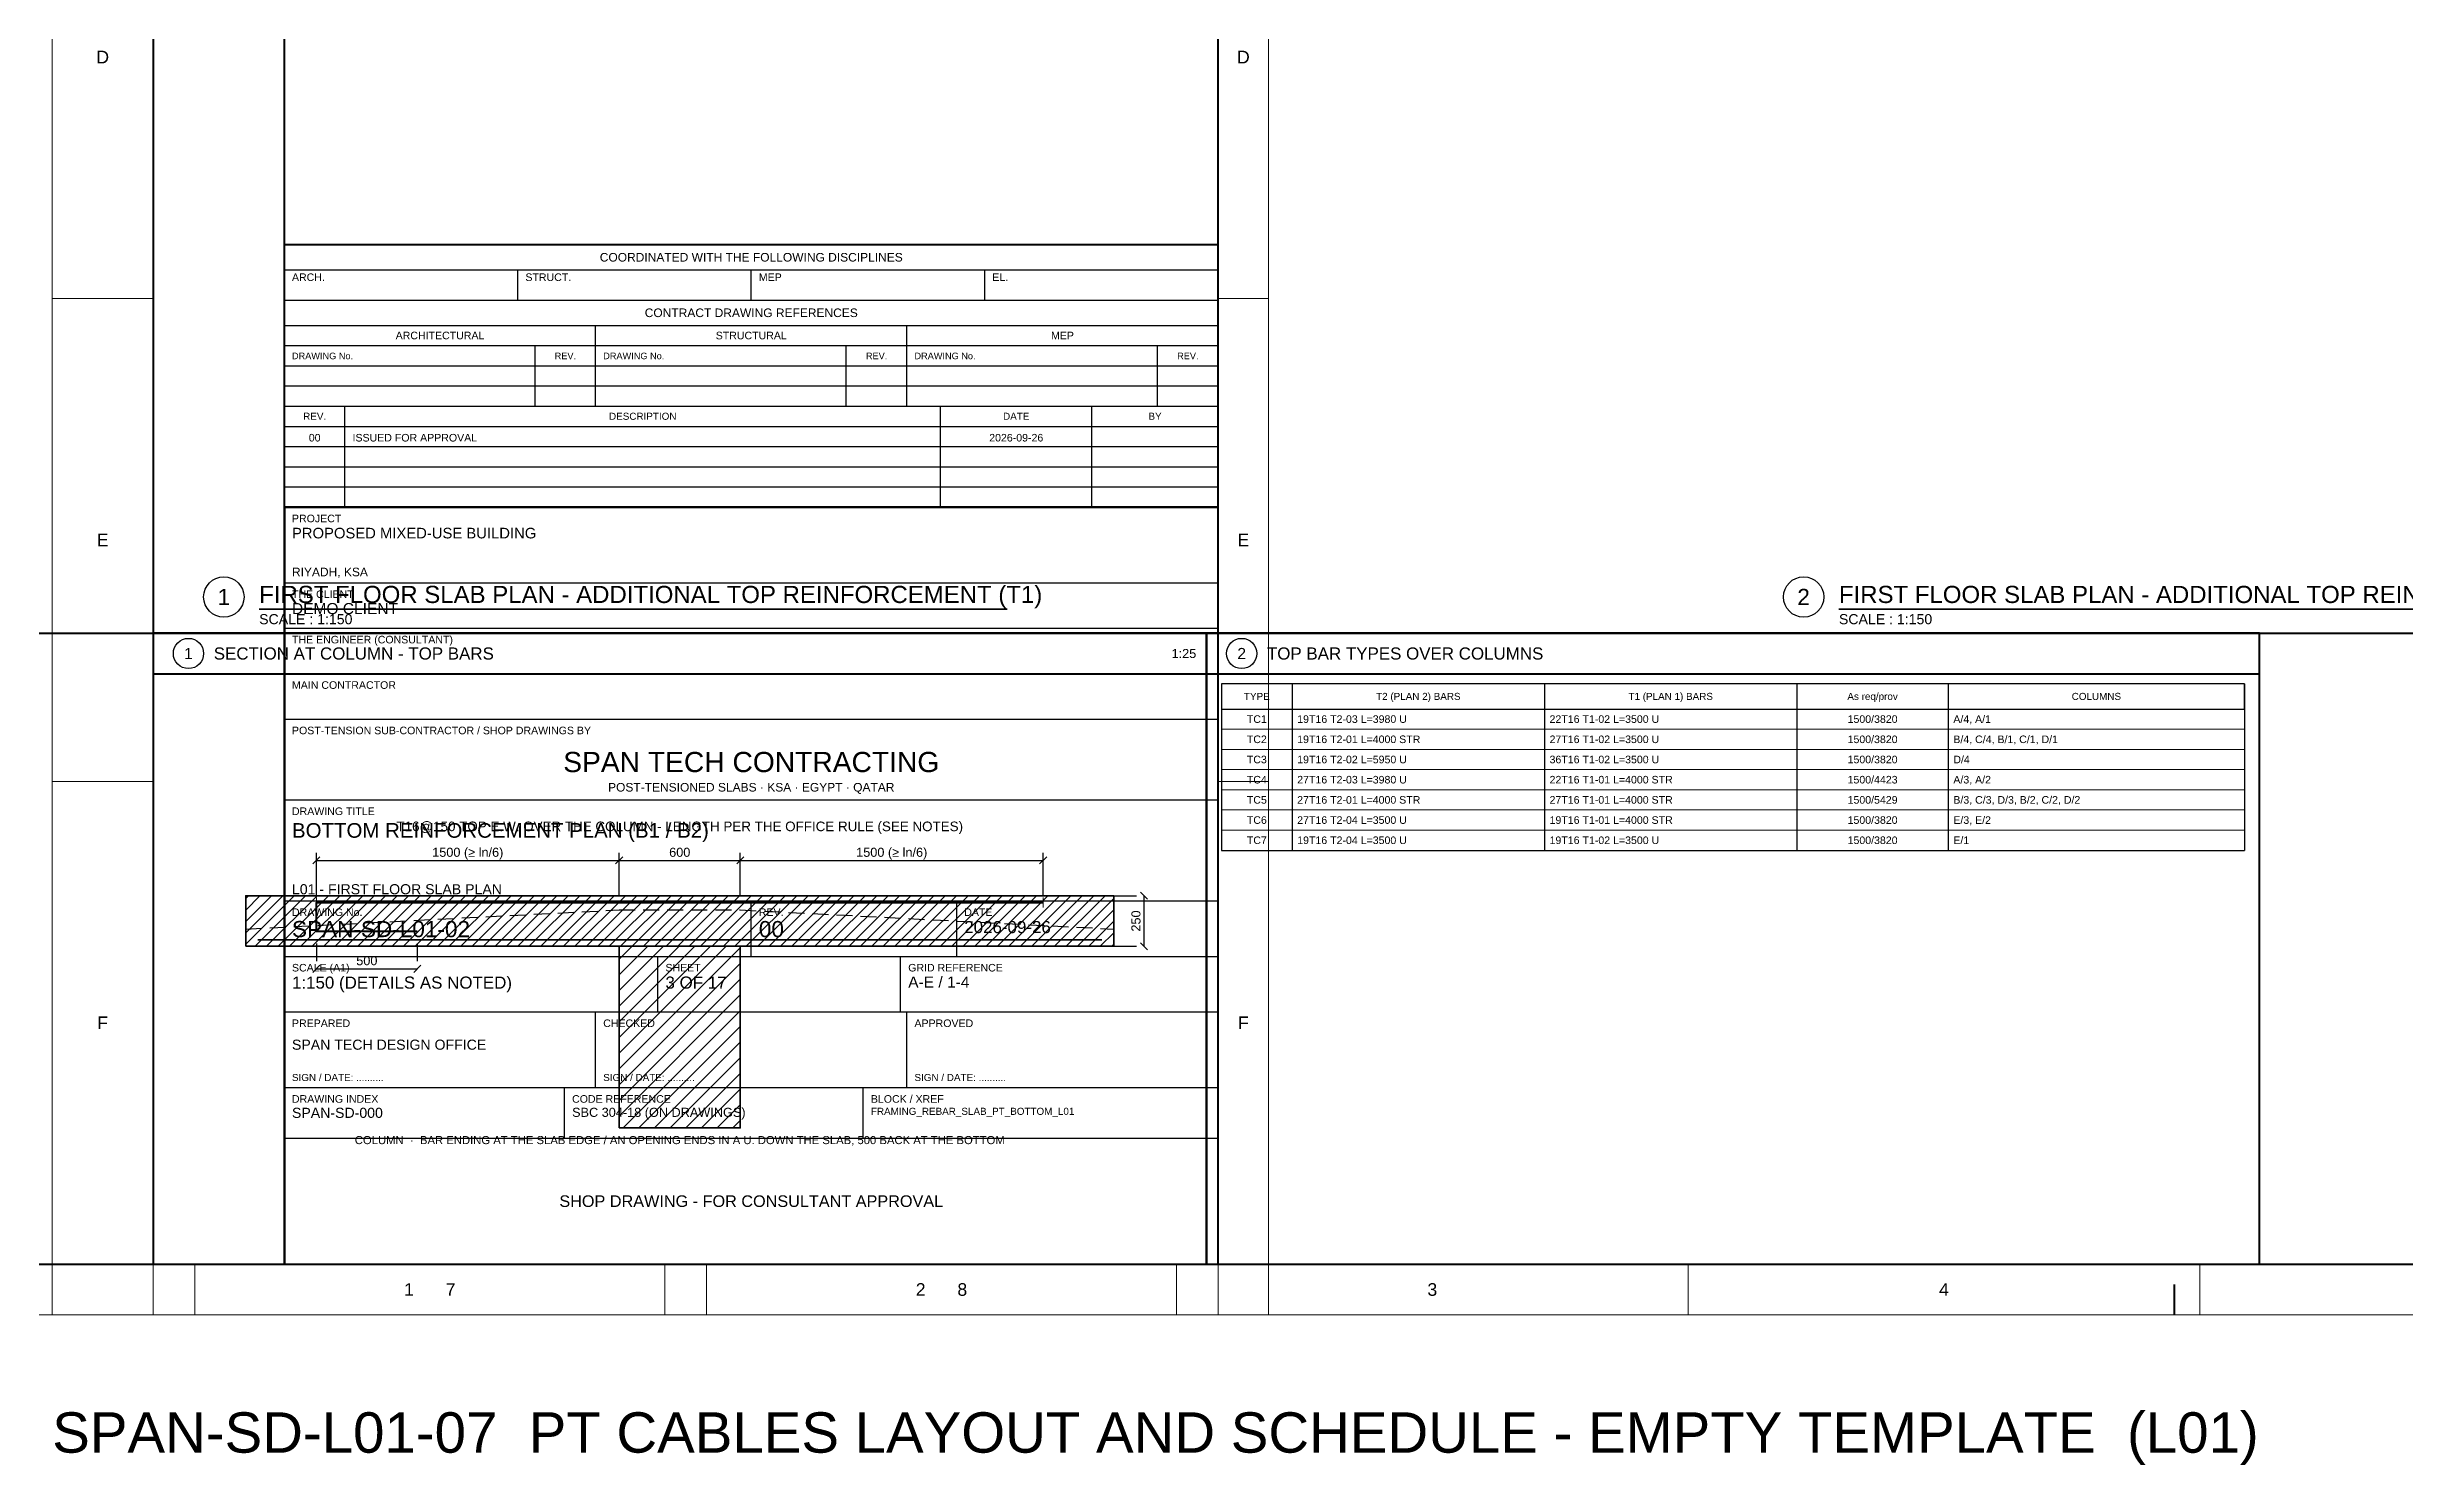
# Model space of a CAD drawing. Header units: millimetres. Extents: x 0 to 396150, y -260000 to 91864.
# Drawn here: x 269849 to 339918, y -4461 to 37669 of the extents above; entities that cross this region are included whole.
import ezdxf
from ezdxf.enums import TextEntityAlignment as Align

# ---------------------------------------------------------------- set-up
doc = ezdxf.new("R2010")
doc.units = ezdxf.units.MM
doc.header["$LTSCALE"] = 37.5
doc.linetypes.add('DASHED', pattern=[19.05, 12.7, -6.35])
doc.layers.get('0').update_dxf_attribs({"linetype": 'CONTINUOUS'})
for name, color, linetype in [('SPAN-CALLOUT', 3, 'CONTINUOUS'), ('SPAN-DETAIL', 7, 'CONTINUOUS'), ('SPAN-DETAIL-HATCH', 8, 'CONTINUOUS'), ('SPAN-DIM', 8, 'CONTINUOUS'), ('SPAN-PT-TENDON', 3, 'CONTINUOUS'), ('SPAN-RB-TEXT', 7, 'CONTINUOUS'), ('SPAN-SHEET-NOTES', 7, 'CONTINUOUS'), ('SPAN-SHEET-SCHEDULE', 7, 'CONTINUOUS'), ('SPAN-SHEET-SCHEDULE-TEXT', 7, 'CONTINUOUS'), ('SPAN-SHEET-TEXT', 2, 'CONTINUOUS'), ('SPAN-XREF', 7, 'CONTINUOUS')]:
    doc.layers.add(name, color=color, linetype=linetype)
for name, color, linetype, lineweight in [('SPAN-COL', 7, 'CONTINUOUS', 35), ('SPAN-RB-BOT', 1, 'CONTINUOUS', 20), ('SPAN-RB-TOP', 5, 'CONTINUOUS', 20), ('SPAN-SHEET-FRAME', 7, 'CONTINUOUS', 50), ('SPAN-SHEET-TITLE', 7, 'CONTINUOUS', 25)]:
    doc.layers.add(name, color=color, linetype=linetype, lineweight=lineweight)
doc.styles.get("Standard").update_dxf_attribs({"font": 'arial.ttf'})

# ---------------------------------------------------------------- blocks, each defined once
blk = doc.blocks.new('FRAMING_REBAR_SLAB_PT_BOTTOM_L01')
at = {"layer": 'SPAN-SHEET-FRAME'}
for p, q in [((96900, 1500), (96900, 87600)), ((96900, 31800), (124650, 31800)), ((96900, 24000), (124650, 24000)), ((3000, 20250), (96900, 20250))]:
    blk.add_line(p, q, dxfattribs=at)
at = {"layer": 'SPAN-SHEET-FRAME', "lineweight": 13}
for p, q in [((124650, 30200), (126150, 30200)), ((124650, 15850), (126150, 15850)), ((94237.5, 0), (94237.5, 1500)), ((109443.75, 0), (109443.75, 1500)), ((124650, 0), (124650, 1500)), ((124650, 1500), (126150, 1500))]:
    blk.add_line(p, q, dxfattribs=at)
blk.add_lwpolyline([(0, 0), (126150, 0), (126150, 89100), (0, 89100)], close=True, dxfattribs=at)
at = {"layer": 'SPAN-SHEET-FRAME'}
blk.add_lwpolyline([(3000, 1500), (124650, 1500), (124650, 87600), (3000, 87600)], close=True, dxfattribs=at)
at = {"layer": 'SPAN-SHEET-TITLE'}
for p, q in [((96900, 31050), (124650, 31050)), ((103837.5, 30150), (103837.5, 31050)), ((110775, 30150), (110775, 31050)), ((117712.5, 30150), (117712.5, 31050)), ((96900, 30150), (124650, 30150)), ((96900, 29400), (124650, 29400)), ((96900, 28800), (124650, 28800)), ((104350, 28200), (104350, 28800)), ((106150, 28800), (106150, 29400)), ((106150, 28200), (106150, 28800)), ((113600, 28200), (113600, 28800)), ((115400, 28800), (115400, 29400)), ((115400, 28200), (115400, 28800)), ((122850, 28200), (122850, 28800)), ((96900, 28200), (124650, 28200)), ((104350, 27600), (104350, 28200)), ((106150, 27600), (106150, 28200)), ((113600, 27600), (113600, 28200)), ((115400, 27600), (115400, 28200)), ((122850, 27600), (122850, 28200)), ((96900, 27600), (124650, 27600)), ((104350, 27000), (104350, 27600)), ((106150, 27000), (106150, 27600)), ((113600, 27000), (113600, 27600)), ((115400, 27000), (115400, 27600)), ((122850, 27000), (122850, 27600)), ((96900, 27000), (124650, 27000)), ((98700, 26400), (98700, 27000)), ((116400, 26400), (116400, 27000)), ((120900, 26400), (120900, 27000)), ((96900, 26400), (124650, 26400)), ((98700, 25800), (98700, 26400)), ((116400, 25800), (116400, 26400)), ((120900, 25800), (120900, 26400)), ((96900, 25800), (124650, 25800)), ((98700, 25200), (98700, 25800)), ((116400, 25200), (116400, 25800)), ((120900, 25200), (120900, 25800)), ((96900, 25200), (124650, 25200)), ((96900, 24600), (124650, 24600)), ((98700, 24600), (98700, 25200)), ((98700, 24000), (98700, 24600)), ((116400, 24600), (116400, 25200)), ((116400, 24000), (116400, 24600)), ((120900, 24600), (120900, 25200)), ((120900, 24000), (120900, 24600)), ((96900, 24000), (124650, 24000)), ((96900, 21750), (124650, 21750)), ((96900, 20400), (124650, 20400)), ((96900, 19050), (124650, 19050)), ((96900, 17700), (124650, 17700)), ((96900, 15300), (124650, 15300)), ((96900, 12300), (124650, 12300)), ((110775, 10650), (110775, 12300)), ((116880, 10650), (116880, 12300)), ((96900, 10650), (124650, 10650)), ((108000, 9000), (108000, 10650)), ((115215, 9000), (115215, 10650)), ((96900, 9000), (124650, 9000)), ((106150, 6750), (106150, 9000)), ((115400, 6750), (115400, 9000)), ((96900, 6750), (124650, 6750)), ((105225, 5250), (105225, 6750)), ((114105, 5250), (114105, 6750)), ((96900, 5250), (124650, 5250))]:
    blk.add_line(p, q, dxfattribs=at)
at = {"layer": 'SPAN-SHEET-TITLE', "lineweight": 50}
blk.add_lwpolyline([(96900, 1500), (124650, 1500), (124650, 24000), (96900, 24000)], close=True, dxfattribs=at)
at = {"layer": 'SPAN-SHEET-FRAME'}
for s, p in [('D', (125400, 37375)), ('E', (125400, 23025)), ('F', (125400, 8675)), ('7', (101840.62, 750)), ('8', (117046.88, 750))]:
    blk.add_text(s, height=375, dxfattribs=at).set_placement(p, align=Align.MIDDLE_CENTER)
at = {"layer": 'SPAN-SHEET-TEXT'}
for s, p in [('00', (97800, 25950)), ('2026-09-26', (118650, 25950))]:
    blk.add_text(s, height=225, dxfattribs=at).set_placement(p, align=Align.CENTER)
for s, height, p in [('ISSUED FOR APPROVAL', 225, (98925, 25950)), ('PROPOSED MIXED-USE BUILDING', 315, (97125, 23070)), ('DEMO CLIENT', 330, (97125, 20820)), ('BOTTOM REINFORCEMENT PLAN (B1 / B2)', 435, (97125, 14175)), ('SPAN-SD-L01-02', 480, (97125, 11220)), ('00', 480, (111000, 11220)), ('2026-09-26', 360, (117105, 11340)), ('1:150 (DETAILS AS NOTED)', 360, (97125, 9690)), ('3 OF 17', 360, (108225, 9690)), ('A-E / 1-4', 330, (115440, 9720)), ('SPAN TECH DESIGN OFFICE', 300, (97125, 7875)), ('SPAN-SD-000', 300, (97125, 5850)), ('SBC 304-18 (ON DRAWINGS)', 270, (105450, 5880)), ('FRAMING_REBAR_SLAB_PT_BOTTOM_L01', 210, (114330, 5940))]:
    blk.add_text(s, height=height, dxfattribs=at).set_placement(p)
for s, height, p in [('SPAN TECH CONTRACTING', 600, (110775, 16425)), ('SHOP DRAWING - FOR CONSULTANT APPROVAL', 345, (110775, 3375))]:
    blk.add_text(s, height=height, dxfattribs=at).set_placement(p, align=Align.MIDDLE_CENTER)
at = {"layer": 'SPAN-SHEET-TITLE'}
for s, height, p in [('COORDINATED WITH THE FOLLOWING DISCIPLINES', 255, (110775, 31425)), ('CONTRACT DRAWING REFERENCES', 255, (110775, 29775)), ('ARCHITECTURAL', 225, (101525, 29100)), ('STRUCTURAL', 225, (110775, 29100)), ('MEP', 225, (120025, 29100)), ('REV.', 210, (97800, 26700)), ('DESCRIPTION', 210, (107550, 26700)), ('DATE', 210, (118650, 26700)), ('BY', 210, (122775, 26700)), ('POST-TENSIONED SLABS · KSA · EGYPT · QATAR', 255, (110775, 15675))]:
    blk.add_text(s, height=height, dxfattribs=at).set_placement(p, align=Align.MIDDLE_CENTER)
for s, height, p in [('ARCH.', 225, (97125, 30720)), ('STRUCT.', 225, (104062.5, 30720)), ('MEP', 225, (111000, 30720)), ('EL.', 225, (117937.5, 30720)), ('DRAWING No.', 195, (97125, 28395)), ('DRAWING No.', 195, (106375, 28395)), ('DRAWING No.', 195, (115625, 28395)), ('PROJECT', 225, (97125, 23550)), ('RIYADH, KSA', 255, (97125, 21945)), ('THE CLIENT', 225, (97125, 21300)), ('THE ENGINEER (CONSULTANT)', 225, (97125, 19950)), ('MAIN CONTRACTOR', 225, (97125, 18600)), ('POST-TENSION SUB-CONTRACTOR / SHOP DRAWINGS BY', 225, (97125, 17250)), ('DRAWING TITLE', 225, (97125, 14850)), ('L01 - FIRST FLOOR SLAB PLAN', 300, (97125, 12495)), ('DRAWING No.', 225, (97125, 11850)), ('REV.', 225, (111000, 11850)), ('DATE', 225, (117105, 11850)), ('SCALE (A1)', 225, (97125, 10200)), ('SHEET', 225, (108225, 10200)), ('GRID REFERENCE', 225, (115440, 10200)), ('PREPARED', 225, (97125, 8550)), ('CHECKED', 225, (106375, 8550)), ('APPROVED', 225, (115625, 8550)), ('SIGN / DATE: ..........', 210, (97125, 6945)), ('SIGN / DATE: ..........', 210, (106375, 6945)), ('SIGN / DATE: ..........', 210, (115625, 6945)), ('DRAWING INDEX', 225, (97125, 6300)), ('CODE REFERENCE', 225, (105450, 6300)), ('BLOCK / XREF', 225, (114330, 6300))]:
    blk.add_text(s, height=height, dxfattribs=at).set_placement(p)
for p in [(105250, 28395), (114500, 28395), (123750, 28395)]:
    blk.add_text('REV.', height=195, dxfattribs=at).set_placement(p, align=Align.CENTER)
blk = doc.blocks.new('FRAMING_REBAR_ADDITIONAL_AT_COLUMNS_L01')
at = {"layer": 'SPAN-DETAIL-HATCH'}
h = blk.add_hatch(dxfattribs=at)
h.set_pattern_fill('ANSI31', color=256, scale=75.591)
h.paths.add_polyline_path([(5750, 10950), (31550, 10950), (31550, 12450), (5750, 12450)])
h = blk.add_hatch(dxfattribs=at)
h.set_pattern_fill('ANSI31', color=256, scale=103.937)
h.paths.add_polyline_path([(16850, 5550), (20450, 5550), (20450, 10950), (16850, 10950)])
at = {"layer": 'SPAN-CALLOUT'}
for centre, radius in [((5100, 21330), 600), ((52050, 21330), 600), ((4050, 19650), 450), ((35350, 19650), 450)]:
    blk.add_circle(centre, radius, dxfattribs=at)
at = {"layer": 'SPAN-COL', "lineweight": 35}
blk.add_lwpolyline([(16850, 5550), (20450, 5550), (20450, 10950), (16850, 10950)], close=True, dxfattribs=at)
at = {"layer": 'SPAN-DETAIL', "lineweight": 35}
blk.add_lwpolyline([(5750, 10950), (31550, 10950), (31550, 12450), (5750, 12450)], close=True, dxfattribs=at)
at = {"layer": 'SPAN-DIM'}
for p, q in [((7745, 13395), (7955, 13605)), ((7850, 12450), (7850, 13725)), ((7850, 13500), (16850, 13500)), ((16745, 13395), (16955, 13605)), ((16745, 13395), (16955, 13605)), ((16850, 12450), (16850, 13725)), ((16850, 12450), (16850, 13725)), ((16850, 13500), (20450, 13500)), ((20345, 13395), (20555, 13605)), ((20345, 13395), (20555, 13605)), ((20450, 12450), (20450, 13725)), ((20450, 12450), (20450, 13725)), ((20450, 13500), (29450, 13500)), ((29345, 13395), (29555, 13605)), ((29450, 12450), (29450, 13725)), ((31550, 12450), (32225, 12450)), ((32555, 12345), (32345, 12555)), ((32450, 10950), (32450, 12450)), ((7850, 11028), (7850, 10503)), ((10850, 11028), (10850, 10503)), ((31550, 10950), (32225, 10950)), ((32555, 10845), (32345, 11055)), ((7745, 10173), (7955, 10383)), ((7850, 10278), (10850, 10278)), ((10745, 10173), (10955, 10383))]:
    blk.add_line(p, q, dxfattribs=at)
at = {"layer": 'SPAN-PT-TENDON', "linetype": 'DASHED'}
blk.add_lwpolyline([(5750, 11460), (16850, 12030), (20450, 12030), (31550, 11460)], dxfattribs=at)
at = {"layer": 'SPAN-RB-BOT', "lineweight": 35}
blk.add_line((6110, 11136), (31190, 11136), dxfattribs=at)
at = {"layer": 'SPAN-RB-TOP'}
for p, q in [((7850, 12102), (7850, 12402)), ((29450, 12102), (29450, 12402))]:
    blk.add_line(p, q, dxfattribs=at)
at = {"layer": 'SPAN-RB-TOP', "lineweight": 70}
blk.add_lwpolyline([(10850, 11388), (7850, 11388), (7850, 12252), (29450, 12252)], dxfattribs=at)
at = {"layer": 'SPAN-SHEET-FRAME', "lineweight": 13}
for p, q in [((0, 30200), (3000, 30200)), ((0, 15850), (3000, 15850)), ((0, 1500), (3000, 1500)), ((3000, 0), (3000, 1500)), ((18206.25, 0), (18206.25, 1500)), ((33412.5, 0), (33412.5, 1500)), ((48618.75, 0), (48618.75, 1500)), ((63825, 0), (63825, 1500))]:
    blk.add_line(p, q, dxfattribs=at)
at = {"layer": 'SPAN-SHEET-FRAME'}
for p, q in [((3000, 20250), (96900, 20250)), ((3000, 19050), (34300, 19050)), ((34300, 19050), (65600, 19050)), ((63075, 0), (63075, 900))]:
    blk.add_line(p, q, dxfattribs=at)
at = {"layer": 'SPAN-SHEET-FRAME', "lineweight": 13}
blk.add_lwpolyline([(0, 0), (126150, 0), (126150, 89100), (0, 89100)], close=True, dxfattribs=at)
at = {"layer": 'SPAN-SHEET-FRAME'}
for points in [[(3000, 1500), (124650, 1500), (124650, 87600), (3000, 87600)], [(3000, 1500), (34300, 1500), (34300, 20250), (3000, 20250)], [(34300, 1500), (65600, 1500), (65600, 20250), (34300, 20250)]]:
    blk.add_lwpolyline(points, close=True, dxfattribs=at)
at = {"layer": 'SPAN-SHEET-SCHEDULE'}
for p, q in [((34750, 18750), (34750, 13800)), ((36850, 18750), (36850, 13800)), ((44350, 18750), (44350, 13800)), ((51850, 18750), (51850, 13800)), ((56350, 18750), (56350, 13800)), ((65150, 18750), (65150, 13800)), ((34750, 13800), (65150, 13800))]:
    blk.add_line(p, q, dxfattribs=at)
at = {"layer": 'SPAN-SHEET-SCHEDULE', "lineweight": 5}
for p, q in [((34750, 17400), (65150, 17400)), ((34750, 16800), (65150, 16800)), ((34750, 16200), (65150, 16200)), ((34750, 15600), (65150, 15600)), ((34750, 15000), (65150, 15000)), ((34750, 14400), (65150, 14400)), ((34750, 13800), (65150, 13800))]:
    blk.add_line(p, q, dxfattribs=at)
at = {"layer": 'SPAN-SHEET-SCHEDULE'}
blk.add_lwpolyline([(34750, 18000), (65150, 18000), (65150, 18750), (34750, 18750)], close=True, dxfattribs=at)
at = {"layer": 'SPAN-SHEET-TITLE', "lineweight": 35}
for p, q in [((6150, 20970), (28380, 20970)), ((53100, 20970), (75330, 20970))]:
    blk.add_line(p, q, dxfattribs=at)
at = {"layer": 'SPAN-CALLOUT'}
for s, height, p in [('1', 480, (5100, 21330)), ('2', 480, (52050, 21330)), ('1', 330, (4050, 19650)), ('2', 330, (35350, 19650))]:
    blk.add_text(s, height=height, dxfattribs=at).set_placement(p, align=Align.MIDDLE_CENTER)
at = {"layer": 'SPAN-DIM'}
for s, p in [('1500 (≥ ln/6)', (12350, 13608)), ('600', (18650, 13608)), ('1500 (≥ ln/6)', (24950, 13608)), ('500', (9350, 10386))]:
    blk.add_text(s, height=270, dxfattribs=at).set_placement(p, align=Align.CENTER)
blk.add_text('250', height=270, rotation=90, dxfattribs=at).set_placement((32342, 11700), align=Align.CENTER)
at = {"layer": 'SPAN-RB-TEXT'}
blk.add_text('T16@150 TOP E.W. OVER THE COLUMN - LENGTH PER THE OFFICE RULE (SEE NOTES)', height=285, dxfattribs=at).set_placement((18650, 14370), align=Align.CENTER)
at = {"layer": 'SPAN-SHEET-FRAME'}
for s, p in [('D', (1500, 37375)), ('E', (1500, 23025)), ('F', (1500, 8675)), ('1', (10603.125, 750)), ('2', (25809.375, 750)), ('3', (41015.625, 750)), ('4', (56221.875, 750))]:
    blk.add_text(s, height=375, dxfattribs=at).set_placement(p, align=Align.MIDDLE_CENTER)
at = {"layer": 'SPAN-SHEET-NOTES'}
blk.add_text('COLUMN  ·  BAR ENDING AT THE SLAB EDGE / AN OPENING ENDS IN A U: DOWN THE SLAB, 500 BACK AT THE BOTTOM', height=240, dxfattribs=at).set_placement((18650, 5070), align=Align.CENTER)
at = {"layer": 'SPAN-SHEET-SCHEDULE-TEXT'}
for s, height, p in [('TYPE', 210, (35800, 18375)), ('T2 (PLAN 2) BARS', 210, (40600, 18375)), ('T1 (PLAN 1) BARS', 210, (48100, 18375)), ('As req/prov', 210, (54100, 18375)), ('COLUMNS', 210, (60750, 18375)), ('TC1', 225, (35800, 17700)), ('1500/3820', 225, (54100, 17700)), ('TC2', 225, (35800, 17100)), ('1500/3820', 225, (54100, 17100)), ('TC3', 225, (35800, 16500)), ('1500/3820', 225, (54100, 16500)), ('TC4', 225, (35800, 15900)), ('TC5', 225, (35800, 15300)), ('1500/4423', 225, (54100, 15900)), ('1500/5429', 225, (54100, 15300)), ('TC6', 225, (35800, 14700)), ('1500/3820', 225, (54100, 14700)), ('TC7', 225, (35800, 14100)), ('1500/3820', 225, (54100, 14100))]:
    blk.add_text(s, height=height, dxfattribs=at).set_placement(p, align=Align.MIDDLE_CENTER)
for s, p in [('19T16 T2-03 L=3980 U', (37000, 17700)), ('22T16 T1-02 L=3500 U', (44500, 17700)), ('A/4, A/1', (56500, 17700)), ('19T16 T2-01 L=4000 STR', (37000, 17100)), ('27T16 T1-02 L=3500 U', (44500, 17100)), ('B/4, C/4, B/1, C/1, D/1', (56500, 17100)), ('19T16 T2-02 L=5950 U', (37000, 16500)), ('36T16 T1-02 L=3500 U', (44500, 16500)), ('D/4', (56500, 16500)), ('27T16 T2-03 L=3980 U', (37000, 15900)), ('27T16 T2-01 L=4000 STR', (37000, 15300)), ('22T16 T1-01 L=4000 STR', (44500, 15900)), ('27T16 T1-01 L=4000 STR', (44500, 15300)), ('A/3, A/2', (56500, 15900)), ('B/3, C/3, D/3, B/2, C/2, D/2', (56500, 15300)), ('27T16 T2-04 L=3500 U', (37000, 14700)), ('19T16 T1-01 L=4000 STR', (44500, 14700)), ('E/3, E/2', (56500, 14700)), ('19T16 T2-04 L=3500 U', (37000, 14100)), ('19T16 T1-02 L=3500 U', (44500, 14100)), ('E/1', (56500, 14100))]:
    blk.add_text(s, height=225, dxfattribs=at).set_placement(p, align=Align.MIDDLE_LEFT)
at = {"layer": 'SPAN-SHEET-TEXT'}
for s, p in [('FIRST FLOOR SLAB PLAN - ADDITIONAL TOP REINFORCEMENT (T1)', (6150, 21150)), ('FIRST FLOOR SLAB PLAN - ADDITIONAL TOP REINFORCEMENT (T2)', (53100, 21150))]:
    blk.add_text(s, height=510, dxfattribs=at).set_placement(p)
for s, p in [('SECTION AT COLUMN - TOP BARS', (4800, 19650)), ('TOP BAR TYPES OVER COLUMNS', (36100, 19650))]:
    blk.add_text(s, height=360, dxfattribs=at).set_placement(p, align=Align.MIDDLE_LEFT)
at = {"layer": 'SPAN-SHEET-TITLE'}
for p in [(6150, 20520), (53100, 20520)]:
    blk.add_text('SCALE : 1:150', height=300, dxfattribs=at).set_placement(p)
blk.add_text('1:25', height=270, dxfattribs=at).set_placement((34000, 19650), align=Align.MIDDLE_RIGHT)

msp = doc.modelspace()

# ---------------------------------------------------------------- block references
for name, p in [('FRAMING_REBAR_SLAB_PT_BOTTOM_L01', (180000, 0)), ('FRAMING_REBAR_ADDITIONAL_AT_COLUMNS_L01', (270000, 0))]:
    msp.add_blockref(name, p)

# ---------------------------------------------------------------- texts
at = {"layer": 'SPAN-XREF'}
msp.add_text('SPAN-SD-L01-07  PT CABLES LAYOUT AND SCHEDULE - EMPTY TEMPLATE  (L01)', height=1200, dxfattribs=at).set_placement((270000, -4100))

doc.saveas('drawing.dxf')
